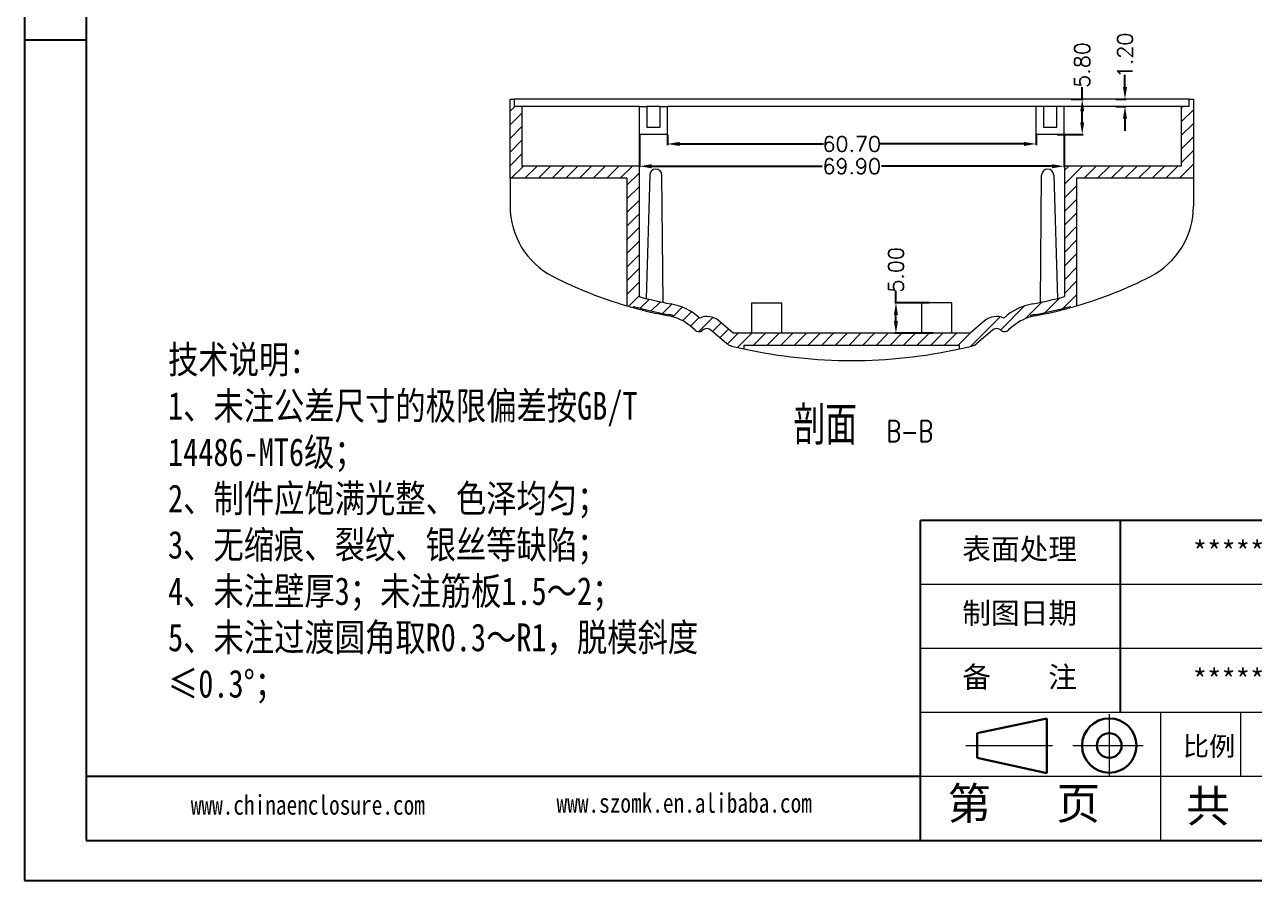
# Model space of a CAD drawing. Header units: inches. Extents: x 2044 to 3108, y 573 to 849.
# Drawn here: x 2509.5 to 2712, y 573 to 713.8 of the extents above; entities that cross this region are included whole.
import ezdxf

# ---------------------------------------------------------------- set-up
doc = ezdxf.new("R2010")
doc.units = ezdxf.units.IN
doc.linetypes.add('CENTER2', pattern=[28.575, 19.05, -3.175, 3.175, -3.175])
doc.layers.add('文字', color=81, linetype='Continuous')
for name, color, linetype, lineweight in [('粗实线', 7, 'Continuous', 30), ('细实线', 3, 'Continuous', 9), ('细点划线', 2, 'CENTER2', 9)]:
    doc.layers.add(name, color=color, linetype=linetype, lineweight=lineweight)
doc.styles.add('SLDTEXTSTYLE1', font='TXT', dxfattribs={"width": 0.75, "bigfont": 'bigfont'})
doc.styles.add('SLDTEXTSTYLE3', font='TXT', dxfattribs={"width": 0.75, "bigfont": 'bigfont'})
doc.styles.get("Standard").update_dxf_attribs({"font": 'txt', "bigfont": 'gbcbig.shx'})
doc.styles.add('宋体', font='', dxfattribs={"width": 0.8, "height": 3.5})
doc.styles.get('宋体').set_extended_font_data('SimSun')
doc.dimstyles.new('2.5', dxfattribs={"dimtxt": 2.5, "dimasz": 2, "dimexe": 0.18, "dimexo": 0.0625, "dimgap": 0.09, "dimtad": 0, "dimzin": 0, "dimdsep": 46, "dimtxsty": 'Standard', "dimcen": 2, "dimclrd": 3, "dimclre": 3, "dimadec": 0, "dimazin": 0, "dimtfac": 1, "dimtofl": 0, "dimtmove": 0, "dimatfit": 3, "dimfxl": 1, "dimtolj": 1, "dimtzin": 0, "dimarcsym": 0})

# ---------------------------------------------------------------- blocks, each defined once
blk = doc.blocks.new('SW_NOTE_3')
at = {"color": 0, "linetype": 'Continuous', "lineweight": 0, "attachment_point": 2}
for s, insert, char_height, style in [('剖面', (8.33, 8.19), 6.35, 'SLDTEXTSTYLE1'), ('B-B', (22.23, 5.8), 3.5, 'SLDTEXTSTYLE3')]:
    blk.add_mtext(s, dxfattribs=dict(at, insert=insert, char_height=char_height, style=style))
blk = doc.blocks.new('*D209')
at = {"color": 3, "lineweight": -2}
for p, q in [((2652.98, 668.01), (2652.98, 670.01)), ((2658.44, 668.01), (2652.8, 668.01)), ((2652.98, 665.01), (2652.98, 666.01)), ((2659.12, 663.01), (2652.8, 663.01))]:
    blk.add_line(p, q, dxfattribs=at)
at = {"color": 3}
for points in [[(2652.64, 666.01), (2653.31, 666.01), (2652.98, 668.01)], [(2652.64, 665.01), (2653.31, 665.01), (2652.98, 663.01)]]:
    blk.add_solid(points, dxfattribs=at)
at = {"layer": 'Defpoints', "color": 0}
for p in [(2652.98, 668.01), (2658.5, 668.01), (2659.18, 663.01)]:
    blk.add_point(p, dxfattribs=at)
at = {"color": 0, "insert": (2652.98, 673.44), "char_height": 2.5, "attachment_point": 5, "rotation": 90}
blk.add_mtext('\\A1;5.00', dxfattribs=at)
blk = doc.blocks.new('*D210')
at = {"color": 3, "lineweight": -2}
for p, q in [((2615.35, 695.65), (2615.35, 693.98)), ((2676.05, 695.65), (2676.05, 693.98)), ((2617.35, 694.16), (2641.03, 694.16)), ((2674.05, 694.16), (2650.38, 694.16))]:
    blk.add_line(p, q, dxfattribs=at)
at = {"color": 3}
for points in [[(2617.35, 694.49), (2617.35, 693.82), (2615.35, 694.16)], [(2674.05, 694.49), (2674.05, 693.82), (2676.05, 694.16)]]:
    blk.add_solid(points, dxfattribs=at)
at = {"layer": 'Defpoints', "color": 0}
for p in [(2615.35, 695.71), (2676.05, 695.71), (2676.05, 694.16)]:
    blk.add_point(p, dxfattribs=at)
at = {"color": 0, "insert": (2645.7, 694.16), "char_height": 2.5, "attachment_point": 5}
blk.add_mtext('\\A1;60.70', dxfattribs=at)
blk = doc.blocks.new('*D211')
at = {"color": 3, "lineweight": -2}
for p, q in [((2610.75, 695.65), (2610.75, 690.31)), ((2680.65, 695.65), (2680.65, 690.31)), ((2612.75, 690.49), (2640.82, 690.49)), ((2678.65, 690.49), (2650.59, 690.49))]:
    blk.add_line(p, q, dxfattribs=at)
at = {"color": 3}
for points in [[(2612.75, 690.82), (2612.75, 690.15), (2610.75, 690.49)], [(2678.65, 690.82), (2678.65, 690.15), (2680.65, 690.49)]]:
    blk.add_solid(points, dxfattribs=at)
at = {"layer": 'Defpoints', "color": 0}
for p in [(2610.75, 695.71), (2680.65, 695.71), (2680.65, 690.49)]:
    blk.add_point(p, dxfattribs=at)
at = {"color": 0, "insert": (2645.7, 690.49), "char_height": 2.5, "attachment_point": 5}
blk.add_mtext('\\A1;69.90', dxfattribs=at)
blk = doc.blocks.new('*D212')
at = {"color": 3, "lineweight": -2}
for p, q in [((2683.64, 701.51), (2683.64, 703.51)), ((2681.83, 701.51), (2683.82, 701.51)), ((2683.64, 697.71), (2683.64, 699.51)), ((2679.53, 695.71), (2683.82, 695.71))]:
    blk.add_line(p, q, dxfattribs=at)
at = {"color": 3}
for points in [[(2683.31, 699.51), (2683.97, 699.51), (2683.64, 701.51)], [(2683.31, 697.71), (2683.97, 697.71), (2683.64, 695.71)]]:
    blk.add_solid(points, dxfattribs=at)
at = {"layer": 'Defpoints', "color": 0}
for p in [(2681.77, 701.51), (2683.64, 701.51), (2679.47, 695.71)]:
    blk.add_point(p, dxfattribs=at)
at = {"color": 0, "insert": (2683.64, 707.15), "char_height": 2.5, "attachment_point": 5, "rotation": 90}
blk.add_mtext('\\A1;5.80', dxfattribs=at)
blk = doc.blocks.new('*D213')
at = {"color": 3, "lineweight": -2}
for p, q in [((2690.68, 703.51), (2690.68, 705.51)), ((2689.16, 701.51), (2690.86, 701.51)), ((2689.16, 700.31), (2690.86, 700.31)), ((2690.68, 698.31), (2690.68, 696.31))]:
    blk.add_line(p, q, dxfattribs=at)
at = {"color": 3}
for points in [[(2690.35, 703.51), (2691.02, 703.51), (2690.68, 701.51)], [(2690.35, 698.31), (2691.02, 698.31), (2690.68, 700.31)]]:
    blk.add_solid(points, dxfattribs=at)
at = {"layer": 'Defpoints', "color": 0}
for p in [(2689.09, 701.51), (2690.68, 701.51), (2689.09, 700.31)]:
    blk.add_point(p, dxfattribs=at)
at = {"color": 0, "insert": (2690.68, 708.73), "char_height": 2.5, "attachment_point": 5, "rotation": 90}
blk.add_mtext('\\A1;1.20', dxfattribs=at)

msp = doc.modelspace()

# ---------------------------------------------------------------- hatches: boundary and pattern name
at = {"linetype": 'Continuous', "lineweight": 0}
h = msp.add_hatch(dxfattribs=at)
h.set_pattern_fill('ANSI31', color=4, scale=0.5, style=0)
h.set_pattern_definition([(45, (-2.6819, 0), (-1.122532, 1.122532), [])])
edge = h.paths.add_edge_path(flags=0)
edge.add_line((2616.259, 665.918), (2616.205, 665.725))
edge.add_arc((2614.057, 658.019), 8, 47.72631, 74.422, ccw=False)
edge.add_line((2619.438, 663.939), (2619.877, 663.539))
edge.add_arc((2620.55, 664.279), 1, 227.72631, 303.69007)
edge.add_line((2621.105, 663.447), (2621.325, 663.594))
edge.add_arc((2621.879, 662.762), 1, 49.39871, 123.69007, ccw=False)
edge.add_line((2622.53, 663.521), (2625.095, 661.323))
edge.add_arc((2626.396, 662.841), 2, 229.39871, 256.25459)
edge.add_arc((2645.705, 741.777), 83.263, 256.25459, 257.69116)
edge.add_line((2627.955, 660.428), (2627.955, 661.014))
edge.add_line((2627.955, 661.014), (2663.455, 661.014))
edge.add_line((2663.455, 661.014), (2663.455, 660.428))
edge.add_arc((2645.705, 741.777), 83.263, 282.30884, 283.74541)
edge.add_arc((2665.014, 662.841), 2, 283.74541, 310.60129)
edge.add_line((2666.315, 661.323), (2668.88, 663.521))
edge.add_arc((2669.531, 662.762), 1, 56.30993, 130.60129, ccw=False)
edge.add_line((2670.085, 663.594), (2670.305, 663.447))
edge.add_arc((2670.86, 664.279), 1, 236.30993, 312.27369)
edge.add_line((2671.533, 663.539), (2671.972, 663.939))
edge.add_arc((2677.353, 658.019), 8, 105.578, 132.27369, ccw=False)
edge.add_line((2675.205, 665.725), (2675.151, 665.918))
edge.add_arc((2677.353, 658.019), 8.2, 100.52602, 105.578, ccw=False)
edge.add_arc((2663.172, 734.339), 69.426, 280.52602, 285.43657)
edge.add_line((2681.652, 667.417), (2681.705, 667.225))
edge.add_arc((2663.172, 734.339), 69.626, 285.43657, 286.29207)
edge.add_line((2682.705, 667.509), (2682.705, 688.514))
edge.add_line((2682.705, 688.514), (2701.955, 688.514))
edge.add_line((2701.955, 688.514), (2701.955, 701.514))
edge.add_line((2701.955, 701.514), (2701.255, 701.514))
edge.add_line((2701.255, 701.514), (2701.255, 700.314))
edge.add_line((2701.255, 700.314), (2699.955, 700.314))
edge.add_line((2699.955, 700.314), (2699.955, 690.514))
edge.add_line((2699.955, 690.514), (2680.705, 690.514))
edge.add_line((2680.705, 690.514), (2680.705, 669.025))
edge.add_arc((2663.172, 734.339), 67.626, 280.52602, 285.02593, ccw=False)
edge.add_arc((2677.353, 658.019), 10, 100.52602, 131.47581)
edge.add_arc((2669.531, 662.762), 3, 66.42716, 130.60129)
edge.add_line((2667.578, 665.04), (2665.215, 663.014))
edge.add_line((2665.215, 663.014), (2626.195, 663.014))
edge.add_line((2626.195, 663.014), (2623.832, 665.04))
edge.add_arc((2621.879, 662.762), 3, 49.39871, 113.57284)
edge.add_arc((2614.057, 658.019), 10, 48.52419, 79.47398)
edge.add_arc((2628.237, 734.339), 67.626, 254.97407, 259.47398, ccw=False)
edge.add_line((2610.705, 669.025), (2610.705, 690.514))
edge.add_line((2610.705, 690.514), (2591.455, 690.514))
edge.add_line((2591.455, 690.514), (2591.455, 700.314))
edge.add_line((2591.455, 700.314), (2590.155, 700.314))
edge.add_line((2590.155, 700.314), (2590.155, 701.514))
edge.add_line((2590.155, 701.514), (2589.455, 701.514))
edge.add_line((2589.455, 701.514), (2589.455, 688.514))
edge.add_line((2589.455, 688.514), (2608.705, 688.514))
edge.add_line((2608.705, 688.514), (2608.705, 667.509))
edge.add_arc((2628.237, 734.339), 69.626, 253.70793, 254.56343)
edge.add_line((2609.705, 667.225), (2609.758, 667.417))
edge.add_arc((2628.237, 734.339), 69.426, 254.56343, 259.47398)
edge.add_arc((2614.057, 658.019), 8.2, 74.422, 79.47398, ccw=False)

# ---------------------------------------------------------------- linework, layer by layer
for p, q in [((2509.541, 849.489), (2509.541, 572.957)), ((2519.661, 842.905), (2519.661, 579.541)), ((2519.661, 711.223), (2509.541, 711.223)), ((2509.541, 700.981), (2509.541, 572.957)), ((2736.034, 632.214), (2657.025, 632.214)), ((2657.025, 579.541), (2657.025, 632.214)), ((2689.945, 600.61), (2689.945, 632.214)), ((2657.025, 590.075), (2519.661, 590.075)), ((2519.661, 579.541), (2894.052, 579.541)), ((2509.541, 572.957), (2900.636, 572.957)), ((2509.541, 572.957), (2690.604, 572.957))]:
    msp.add_line(p, q)
at = {"color": 7, "linetype": 'Continuous', "lineweight": 15}
for p, q in [((2589.455, 688.514), (2589.455, 701.514)), ((2589.455, 701.514), (2590.155, 701.514)), ((2590.155, 701.514), (2590.155, 700.314)), ((2701.255, 701.514), (2590.155, 701.514)), ((2701.255, 700.314), (2701.255, 701.514)), ((2701.255, 701.514), (2701.955, 701.514)), ((2701.955, 701.514), (2701.955, 688.514)), ((2591.455, 700.314), (2590.155, 700.314)), ((2591.455, 690.514), (2591.455, 700.314)), ((2610.755, 700.314), (2591.455, 700.314)), ((2610.755, 695.714), (2610.755, 700.314)), ((2610.755, 700.314), (2611.955, 700.314)), ((2611.955, 700.314), (2611.955, 696.914)), ((2614.155, 700.314), (2611.955, 700.314)), ((2614.155, 696.914), (2614.155, 700.314)), ((2614.155, 700.314), (2615.355, 700.314)), ((2615.355, 695.714), (2615.355, 700.314)), ((2676.055, 700.314), (2615.355, 700.314)), ((2676.055, 695.714), (2676.055, 700.314)), ((2677.255, 700.314), (2676.055, 700.314)), ((2677.255, 700.314), (2677.255, 696.914)), ((2679.455, 700.314), (2677.255, 700.314)), ((2679.455, 696.914), (2679.455, 700.314)), ((2680.655, 700.314), (2679.455, 700.314)), ((2680.655, 695.714), (2680.655, 700.314)), ((2699.955, 700.314), (2680.655, 700.314)), ((2699.955, 700.314), (2699.955, 690.514)), ((2701.255, 700.314), (2699.955, 700.314)), ((2611.955, 696.914), (2614.155, 696.914)), ((2677.255, 696.914), (2679.455, 696.914)), ((2615.355, 695.714), (2610.755, 695.714)), ((2680.655, 695.714), (2676.055, 695.714)), ((2610.705, 690.514), (2591.455, 690.514)), ((2610.705, 690.514), (2610.705, 669.025)), ((2680.705, 690.514), (2680.705, 669.025)), ((2699.955, 690.514), (2680.705, 690.514)), ((2608.705, 688.514), (2589.455, 688.514)), ((2589.455, 688.514), (2589.455, 683.923)), ((2608.705, 688.514), (2608.705, 667.509)), ((2612.455, 689.014), (2611.853, 668.728)), ((2614.662, 668.089), (2614.455, 689.014)), ((2676.748, 668.089), (2676.955, 689.014)), ((2678.955, 689.014), (2679.557, 668.728)), ((2701.955, 688.514), (2682.705, 688.514)), ((2682.705, 688.514), (2682.705, 667.509)), ((2701.955, 688.514), (2701.955, 683.923)), ((2609.758, 667.417), (2609.705, 667.225)), ((2629.205, 668.014), (2629.205, 663.014)), ((2629.205, 668.014), (2634.205, 668.014)), ((2634.205, 663.014), (2634.205, 668.014)), ((2657.205, 668.014), (2657.205, 663.014)), ((2662.205, 668.014), (2657.205, 668.014)), ((2662.205, 663.014), (2662.205, 668.014)), ((2681.705, 667.225), (2681.652, 667.417)), ((2616.205, 665.725), (2616.259, 665.918)), ((2626.195, 663.014), (2623.832, 665.04)), ((2667.578, 665.04), (2665.215, 663.014)), ((2675.151, 665.918), (2675.205, 665.725)), ((2619.877, 663.539), (2619.438, 663.939)), ((2621.325, 663.594), (2621.105, 663.447)), ((2625.095, 661.323), (2622.53, 663.521)), ((2665.215, 663.014), (2626.195, 663.014)), ((2668.88, 663.521), (2666.315, 661.323)), ((2670.305, 663.447), (2670.085, 663.594)), ((2671.972, 663.939), (2671.533, 663.539)), ((2663.455, 661.014), (2627.955, 661.014)), ((2627.955, 661.014), (2627.955, 660.428)), ((2663.455, 660.428), (2663.455, 661.014))]:
    msp.add_line(p, q, dxfattribs=at)
for centre, radius, start, end in [((2613.455, 689.014), 1, 0, 180), ((2677.955, 689.014), 1, 0, 180), ((2602.455, 683.923), 13, 180, 242.91509), ((2688.955, 683.923), 13, 297.08491, 0), ((2628.237, 734.339), 69.626, 242.91509, 253.70793), ((2663.172, 734.339), 69.626, 286.29207, 297.08491), ((2628.237, 734.339), 67.626, 254.97407, 259.47398), ((2663.172, 734.339), 67.626, 280.52602, 285.02593), ((2628.237, 734.339), 69.626, 253.70793, 254.56343), ((2628.237, 734.339), 69.626, 254.56343, 259.47398), ((2628.237, 734.339), 69.426, 254.56343, 259.47398), ((2614.057, 658.019), 8.2, 74.422, 79.47398), ((2614.057, 658.019), 10, 48.52419, 79.47398), ((2677.353, 658.019), 10, 100.52602, 131.47581), ((2677.353, 658.019), 8.2, 100.52602, 105.578), ((2663.172, 734.339), 69.426, 280.52602, 285.43657), ((2663.172, 734.339), 69.626, 280.52602, 285.43657), ((2663.172, 734.339), 69.626, 285.43657, 286.29207), ((2614.057, 658.019), 8, 74.422, 79.47398), ((2614.057, 658.019), 8, 47.72631, 74.422), ((2621.879, 662.762), 3, 49.39871, 113.57284), ((2669.531, 662.762), 3, 66.42716, 130.60129), ((2677.353, 658.019), 8, 105.578, 132.27369), ((2677.353, 658.019), 8, 100.52602, 105.578), ((2620.55, 664.279), 1, 227.72631, 303.69007), ((2621.879, 662.762), 1, 49.39871, 123.69007), ((2669.531, 662.762), 1, 56.30993, 130.60129), ((2670.86, 664.279), 1, 236.30993, 312.27369), ((2626.396, 662.841), 2, 229.39871, 256.25459), ((2645.705, 741.777), 83.263, 256.25459, 257.69116), ((2645.705, 741.777), 83.263, 257.69116, 282.30884), ((2645.705, 741.777), 83.263, 282.30884, 283.74541), ((2665.014, 662.841), 2, 283.74541, 310.60129)]:
    msp.add_arc(centre, radius, start, end, dxfattribs=at)
at = {"layer": '粗实线', "color": 7}
for p, q in [((2677.845, 599.624), (2666.334, 597.185)), ((2677.845, 599.624), (2677.845, 590.603)), ((2666.334, 597.185), (2666.334, 593.114)), ((2666.334, 593.114), (2677.845, 590.603))]:
    msp.add_line(p, q, dxfattribs=at)
for radius in [4.475, 2.035]:
    msp.add_circle((2688.089, 595.149), radius, dxfattribs=at)
at = {"layer": '细实线', "color": 7}
for p, q in [((2736.034, 621.679), (2657.025, 621.679)), ((2736.034, 611.144), (2657.025, 611.144)), ((2894.052, 600.61), (2657.025, 600.61)), ((2696.529, 600.61), (2696.529, 579.541)), ((2709.698, 600.61), (2709.698, 590.075)), ((2736.034, 590.075), (2657.025, 590.075))]:
    msp.add_line(p, q, dxfattribs=at)
at = {"layer": '细点划线', "color": 7}
for p, q in [((2688.089, 600.301), (2688.089, 590.075)), ((2664.499, 595.149), (2678.727, 595.149)), ((2682.105, 595.149), (2693.671, 595.149))]:
    msp.add_line(p, q, dxfattribs=at)

# ---------------------------------------------------------------- block references
at = {"color": 7, "linetype": 'Continuous', "lineweight": 0}
msp.add_blockref('SW_NOTE_3', (2633.01, 642.828), dxfattribs=at)

# ---------------------------------------------------------------- texts
at = {"char_height": 3.46447, "width": 1969.02996, "attachment_point": 1}
for s, insert in [('{\\fSimHei|b0|i0|c134|p49;表面处理}', (2663.895, 629.224)), ('{\\fSimHei|b0|i0|c134|p49;*********}', (2701.84, 628.778)), ('{\\fSimHei|b0|i0|c134|p49;制图日期}', (2663.895, 618.689)), ('{\\fSimHei|b0|i0|c134|p49;备    注}', (2663.895, 608.155)), ('{\\fSimHei|b0|i0|c134|p49;*********}', (2701.84, 607.709))]:
    msp.add_mtext(s, dxfattribs=dict(at, insert=insert))
at = {"layer": '文字', "color": 0, "attachment_point": 1, "style": '宋体'}
for s, insert, char_height, width in [('{\\H1.111x;技术说明：\\P1、未注公差尺寸的极限偏差按GB/T 14486-MT6级；\\P2、制件应饱满光整、色泽均匀；\\P3、无缩痕、裂纹、银丝等缺陷；\\P4、未注壁厚3；未注筋板1.5～2；\\P5、未注过渡圆角取R0.3～R1，脱模斜度≤0.3%%D；}', (2533.154, 660.968), 4.11506, 92.68925), ('www.chinaenclosure.com', (2536.896, 586.993), 3.21889, 56.55282), ('www.szomk.en.alibaba.com', (2597.103, 587.311), 3.21889, 56.55282)]:
    msp.add_mtext(s, dxfattribs=dict(at, insert=insert, char_height=char_height, width=width))
at = {"layer": '细实线', "color": 7, "attachment_point": 1}
for s, insert, char_height, width in [('{\\fSimSun|b0|i0|c134|p54;比例}', (2700.216, 596.62), 3.16037, 13.87302), ('{\\fSimSun|b0|i0|c134|p54;第   页}', (2661.457, 588.265), 5.26728, 39.50457), ('{\\fSimSun|b0|i0|c134|p54; 共   页}', (2697.174, 587.817), 5.26728, 39.50457)]:
    msp.add_mtext(s, dxfattribs=dict(at, insert=insert, char_height=char_height, width=width))

# ---------------------------------------------------------------- dimensions: what is measured, and where the dimension line sits
for base, p1, p2, picture, middle in [((2690.683, 701.514), (2689.095, 700.314), (2689.095, 701.514), '*D213', (2690.683, 708.729)), ((2683.641, 701.514), (2679.471, 695.714), (2681.766, 701.514), '*D212', (2683.641, 707.146)), ((2652.976, 668.014), (2659.185, 663.014), (2658.504, 668.014), '*D209', (2652.976, 673.437))]:
    dim = msp.add_linear_dim(base=base, p1=p1, p2=p2, angle=90, dimstyle='2.5')
    dim.commit()
    dim.dimension.update_dxf_attribs({"geometry": picture, "text_midpoint": middle})
for base, p1, p2, picture, middle in [((2680.655, 690.487), (2610.755, 695.714), (2680.655, 695.714), '*D211', (2645.705, 690.487)), ((2676.055, 694.155), (2615.355, 695.714), (2676.055, 695.714), '*D210', (2645.705, 694.155))]:
    dim = msp.add_linear_dim(base=base, p1=p1, p2=p2, dimstyle='2.5')
    dim.commit()
    dim.dimension.update_dxf_attribs({"geometry": picture, "text_midpoint": middle})

doc.saveas('drawing.dxf')
